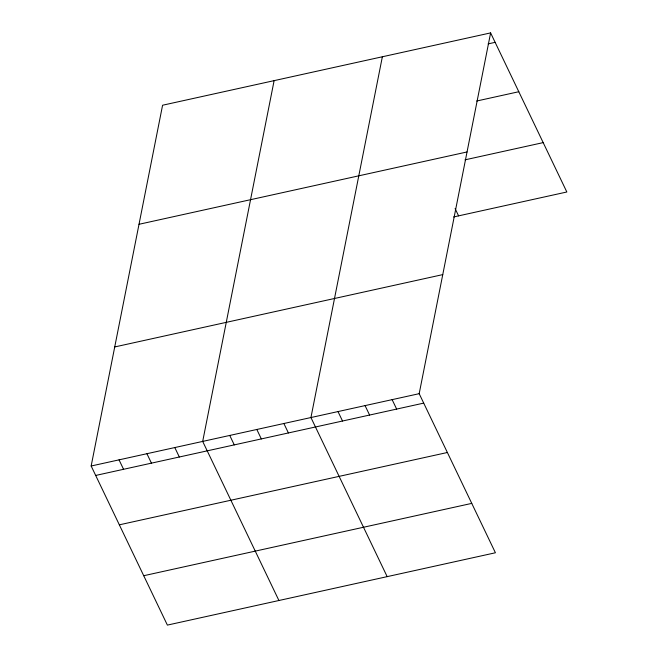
<?xml version="1.0" encoding="UTF-8"?>
<svg xmlns="http://www.w3.org/2000/svg" width="658" height="658" viewBox="0 0 658 658"><rect width="100%" height="100%" fill="white"/><g stroke="black" fill="none" stroke-linecap="round" stroke-linejoin="round"><path stroke-width="0.99" d="M490.613 32.9L419.187 393.673L495.416 552.769L167.387 625.1L91.158 466.004L162.584 105.231L490.613 32.9L566.842 191.996L453.584 216.967M274.115 80.638L202.689 441.411L278.918 600.507M382.364 56.769L310.938 417.542L387.167 576.638M488.121 43.889L495.137 42.342M476.705 101.011L518.8 91.725M139.011 224.288L467.048 151.957M465 159.845L543.179 142.613M114.731 346.947L442.76 274.616M91.158 466.004L419.187 393.673M95.681 475.446L423.711 403.115M119.345 524.829L447.374 452.498M143.724 575.717L471.753 503.386M455.089 208.545L458.593 215.865M392.127 399.645L396.651 409.087M365.067 405.608L369.59 415.05M337.998 411.579L342.522 421.013M283.878 423.513L288.401 432.948M256.817 429.477L261.333 438.919M229.749 435.448L234.273 444.882M174.806 447.563L179.33 456.997M146.923 453.707L151.447 463.15M119.04 459.86L123.564 469.294"/></g></svg>
